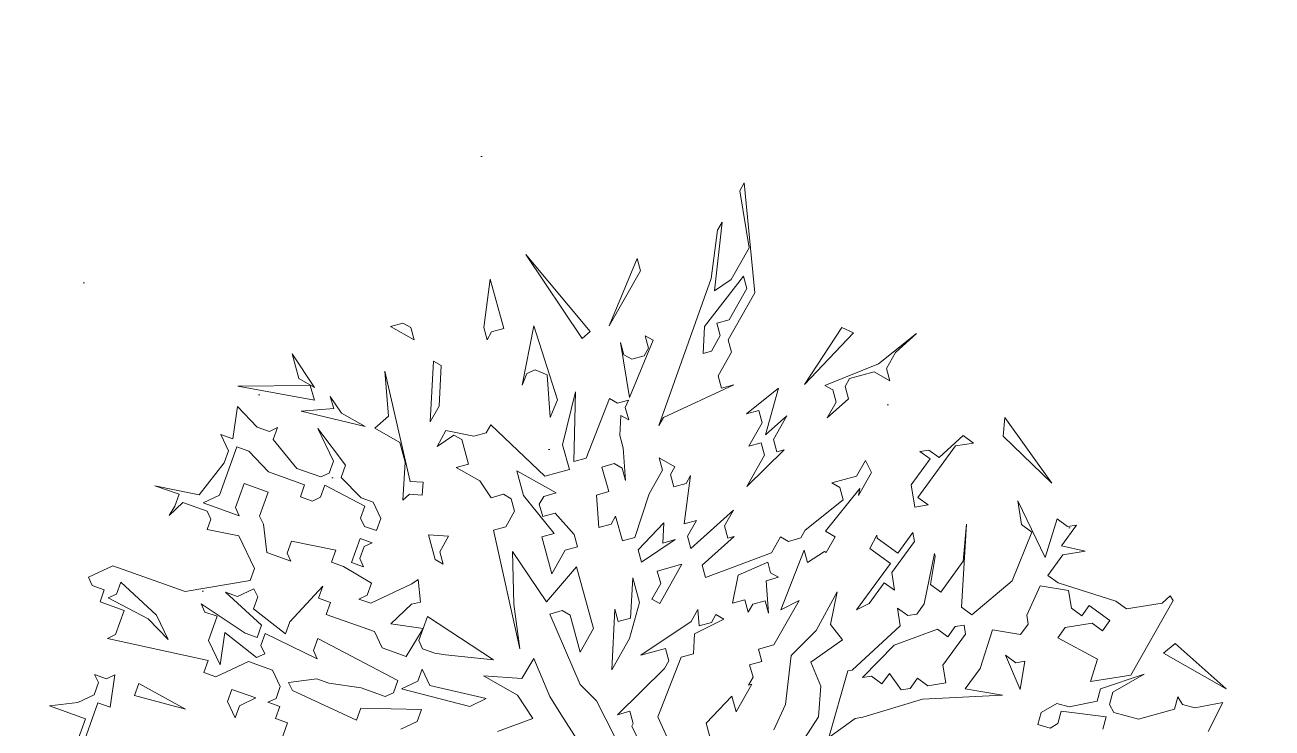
# Model space of a CAD drawing. Header units: millimetres. Extents: x -38151500 to -28914887, y -20564105 to -20349562.
# Drawn here: x -32292582 to -32291441, y -20503934 to -20503291 of the extents above; entities that cross this region are included whole.
import ezdxf

# ---------------------------------------------------------------- set-up
doc = ezdxf.new("R2010")
doc.units = ezdxf.units.MM
doc.header["$MEASUREMENT"] = 0
doc.layers.add('Новый_ГП_озеленение_газон_Ном._пера__74', color=74, linetype='Continuous', lineweight=20)
doc.layers.add('Новый_ГП_озеленение_кустарники_Ном._пера__10', color=75, linetype='Continuous', lineweight=5)
pattern_1 = [(37.5, (5813926.6, -7295.8), (-24.0004694, 734.119856), [0, -579.12, 0, -647.7, 0, -619.125]), (7.5, (5813926.6, -7295.8), (674.284925, 1075.23765), [0, -312.42, 0, -521.97, 0, -200.025]), (327.5, (5813458, -7295.8), (1186.488555, 2.155777), [0, -190.5, 0, -685.8, 0, -895.35]), (317.5, (5813458, -7295.8), (1145.334679, 334.393985), [0, -95.25, 0, -449.58, 0, -514.35])]

msp = doc.modelspace()

# ---------------------------------------------------------------- hatches: boundary and pattern name
at = {"layer": 'Новый_ГП_озеленение_газон_Ном._пера__74', "linetype": 'Continuous', "lineweight": 20}
h = msp.add_hatch(dxfattribs=at)
h.set_pattern_fill('AR_SAND_0003', color=74, style=0, pattern_type=2)
h.set_pattern_definition(pattern_1)
h.paths.add_polyline_path([(-32293694.96, -20504663.52), (-32291903.63, -20505783.03), (-32281275.83, -20488776.26), (-32284827.17, -20486556.57), (-32286924.7, -20489954.85), (-32285213.47, -20491075.66)])
h = msp.add_hatch(dxfattribs=at)
h.set_pattern_fill('AR_SAND_0003', color=74, style=0, pattern_type=2)
h.set_pattern_definition(pattern_1)
h.paths.add_polyline_path([(-32295187.89, -20507055.27), (-32295891.42, -20508182.38), (-32271650.86, -20523609.99), (-32271472.77, -20523318.57), (-32262368.35, -20510904.18), (-32264459.18, -20509597.51, -0.3182453), (-32269283.52, -20512515.76, -0.0136448), (-32271797.63, -20512471.26, 0.258872), (-32276124, -20514421.77, -0.3493763), (-32282189.52, -20515267.92, -0.1724048), (-32287351.04, -20507894.33, -0.0780291), (-32287587.46, -20504732.63, -0.2668386), (-32285174.3, -20501040.41, -0.0041241), (-32283066.91, -20500287.26, 0.3045295), (-32282279.76, -20499281.03, -0.0082483), (-32282381.92, -20498396.73), (-32285061.68, -20496722.07), (-32291058.51, -20506317.62), (-32290179.38, -20506867.03), (-32291662.99, -20509241.3)])

# ---------------------------------------------------------------- linework, layer by layer
at = {"layer": 'Новый_ГП_озеленение_кустарники_Ном._пера__10', "color": 75, "linetype": 'Continuous', "lineweight": 5}
for p, q in [((-32291923.93, -20503435.3), (-32291928, -20503442.5)), ((-32291928, -20503442.5), (-32291919.59, -20503494.79)), ((-32291914.3, -20503535.81), (-32291923.93, -20503435.3)), ((-32291951.24, -20503533.91), (-32291944.31, -20503471.29)), ((-32291944.31, -20503471.29), (-32291948.38, -20503478.49)), ((-32291948.38, -20503478.49), (-32291954.37, -20503522.63)), ((-32291919.59, -20503494.79), (-32291935.89, -20503523.59)), ((-32292065.08, -20503571.22), (-32292123.8, -20503500.81)), ((-32292123.8, -20503500.81), (-32292072.2, -20503577.57)), ((-32292022.08, -20503504.3), (-32292047.49, -20503565.96)), ((-32292018.96, -20503515.58), (-32292022.08, -20503504.3)), ((-32292156.42, -20503523.3), (-32292162.4, -20503567.44)), ((-32292143.93, -20503568.39), (-32292156.42, -20503523.3)), ((-32292047.49, -20503565.96), (-32292018.96, -20503515.58)), ((-32291954.37, -20503522.63), (-32292002.06, -20503657.23)), ((-32291960.35, -20503566.77), (-32291924.62, -20503520.46)), ((-32291924.62, -20503520.46), (-32291921.5, -20503531.74)), ((-32291935.89, -20503523.59), (-32291951.24, -20503533.91)), ((-32291921.5, -20503531.74), (-32291937.8, -20503560.53)), ((-32291938.75, -20503579), (-32291914.3, -20503535.81)), ((-32292236.29, -20503563.63), (-32292247.57, -20503566.75)), ((-32292247.57, -20503566.75), (-32292225.97, -20503578.98)), ((-32292229.09, -20503567.7), (-32292236.29, -20503563.63)), ((-32292225.97, -20503578.98), (-32292229.09, -20503567.7)), ((-32292162.4, -20503567.44), (-32292159.28, -20503578.71)), ((-32292155.2, -20503571.52), (-32292143.93, -20503568.39)), ((-32292127.23, -20503620.43), (-32292116.58, -20503566.07)), ((-32292116.58, -20503566.07), (-32292094.78, -20503633.8)), ((-32291961.62, -20503591.4), (-32291960.35, -20503566.77)), ((-32291937.8, -20503560.53), (-32291949.07, -20503563.65)), ((-32291949.07, -20503563.65), (-32291945.95, -20503574.93)), ((-32291834.58, -20503567.7), (-32291868.75, -20503619.65)), ((-32291824.04, -20503572.39), (-32291834.58, -20503567.7)), ((-32292159.28, -20503578.71), (-32292155.2, -20503571.52)), ((-32292072.2, -20503577.57), (-32292065.08, -20503571.22)), ((-32292029.07, -20503631.67), (-32292007.43, -20503579.15)), ((-32292007.43, -20503579.15), (-32292014.62, -20503575.07)), ((-32292014.62, -20503575.07), (-32292011.5, -20503586.34)), ((-32291945.95, -20503574.93), (-32291954.1, -20503589.32)), ((-32291935.63, -20503590.28), (-32291938.75, -20503579)), ((-32291868.75, -20503619.65), (-32291824.04, -20503572.39)), ((-32291766.33, -20503573.07), (-32291801.11, -20503600.91)), ((-32291785.76, -20503590.59), (-32291766.33, -20503573.07)), ((-32292317.12, -20503622.43), (-32292337.76, -20503591.73)), ((-32292337.76, -20503591.73), (-32292331.52, -20503614.27)), ((-32292034.05, -20503592.59), (-32292037.17, -20503581.31)), ((-32292037.17, -20503581.31), (-32292029.07, -20503631.67)), ((-32292011.5, -20503586.34), (-32292015.58, -20503593.54)), ((-32291954.1, -20503589.32), (-32291961.62, -20503591.4)), ((-32291947.86, -20503611.87), (-32291935.63, -20503590.28)), ((-32291793.91, -20503604.99), (-32291785.76, -20503590.59)), ((-32292208.45, -20503598.4), (-32292211.32, -20503653.82)), ((-32292201.26, -20503602.48), (-32292208.45, -20503598.4)), ((-32292203.16, -20503639.42), (-32292201.26, -20503602.48)), ((-32292026.85, -20503596.67), (-32292034.05, -20503592.59)), ((-32292015.58, -20503593.54), (-32292026.85, -20503596.67)), ((-32291801.11, -20503600.91), (-32291850.28, -20503620.6)), ((-32292331.52, -20503614.27), (-32292317.12, -20503622.43)), ((-32292249.46, -20503648.77), (-32292252.9, -20503607.56)), ((-32292252.9, -20503607.56), (-32292229.53, -20503708.54)), ((-32292122.77, -20503609.61), (-32292127.23, -20503620.43)), ((-32292115.14, -20503606.44), (-32292122.77, -20503609.61)), ((-32292104.32, -20503610.89), (-32292115.14, -20503606.44)), ((-32292101.47, -20503650.03), (-32292104.32, -20503610.89)), ((-32291944.74, -20503623.15), (-32291947.86, -20503611.87)), ((-32291831.81, -20503621.55), (-32291827.73, -20503614.35)), ((-32291827.73, -20503614.35), (-32291805.18, -20503608.11)), ((-32291805.18, -20503608.11), (-32291790.79, -20503616.26)), ((-32291790.79, -20503616.26), (-32291793.91, -20503604.99)), ((-32292321.16, -20503620.51), (-32292387.25, -20503621.41)), ((-32292387.25, -20503621.41), (-32292317.2, -20503633.94)), ((-32292317.2, -20503633.94), (-32292321.16, -20503620.51)), ((-32291997.99, -20503650.03), (-32291933.46, -20503620.02)), ((-32291933.46, -20503620.02), (-32291944.74, -20503623.15)), ((-32291892.57, -20503622.97), (-32291922, -20503646.53)), ((-32291904.48, -20503665.96), (-32291892.57, -20503622.97)), ((-32291850.28, -20503620.6), (-32291843.08, -20503624.68)), ((-32291843.08, -20503624.68), (-32291839.96, -20503635.95)), ((-32291828.68, -20503632.83), (-32291831.81, -20503621.55)), ((-32292292.4, -20503645.93), (-32292302.72, -20503630.58)), ((-32292302.72, -20503630.58), (-32292299.6, -20503641.85)), ((-32292094.78, -20503633.8), (-32292101.47, -20503650.03)), ((-32292078.48, -20503626.53), (-32292090.16, -20503674.89)), ((-32292079.84, -20503690.24), (-32292078.48, -20503626.53)), ((-32292047.23, -20503632.66), (-32292068.57, -20503687.12)), ((-32292040.03, -20503636.73), (-32292047.23, -20503632.66)), ((-32292030.01, -20503633.96), (-32292040.03, -20503636.73)), ((-32292032.84, -20503640.81), (-32292030.01, -20503633.96)), ((-32291848.11, -20503650.35), (-32291828.68, -20503632.83)), ((-32291839.96, -20503635.95), (-32291848.11, -20503650.35)), ((-32292387.63, -20503639.9), (-32292391.93, -20503669.41)), ((-32292369.51, -20503658.77), (-32292387.63, -20503639.9)), ((-32292299.6, -20503641.85), (-32292329.35, -20503644.02)), ((-32292329.35, -20503644.02), (-32292270.81, -20503658.16)), ((-32292270.81, -20503658.16), (-32292292.4, -20503645.93)), ((-32292261.83, -20503659.77), (-32292249.46, -20503648.77)), ((-32292211.32, -20503653.82), (-32292203.16, -20503639.42)), ((-32292037.86, -20503666.48), (-32292036.91, -20503648.01)), ((-32292036.91, -20503648.01), (-32292029.71, -20503652.08)), ((-32292029.71, -20503652.08), (-32292032.84, -20503640.81)), ((-32291922, -20503646.53), (-32291910.73, -20503643.41)), ((-32291910.73, -20503643.41), (-32291907.6, -20503654.68)), ((-32291885.06, -20503648.44), (-32291904.48, -20503665.96)), ((-32291897.28, -20503670.03), (-32291885.06, -20503648.44)), ((-32292358.49, -20503662.7), (-32292369.51, -20503658.77)), ((-32292351.02, -20503659.15), (-32292358.49, -20503662.7)), ((-32292354.94, -20503670.17), (-32292351.02, -20503659.15)), ((-32292288.82, -20503693.72), (-32292314.03, -20503659.9)), ((-32292314.03, -20503659.9), (-32292299.84, -20503689.79)), ((-32292239.15, -20503672.82), (-32292261.83, -20503659.77)), ((-32292155.9, -20503656.68), (-32292159.97, -20503663.88)), ((-32292106.46, -20503703.68), (-32292155.9, -20503656.68)), ((-32292002.06, -20503657.23), (-32291997.99, -20503650.03)), ((-32291907.6, -20503654.68), (-32291919.83, -20503676.28)), ((-32291687.19, -20503666.89), (-32291685.67, -20503649.91)), ((-32291685.67, -20503649.91), (-32291642.71, -20503710.15)), ((-32292391.93, -20503669.41), (-32292402.95, -20503665.49)), ((-32292402.95, -20503665.49), (-32292395.85, -20503680.43)), ((-32292333.28, -20503696.51), (-32292354.94, -20503670.17)), ((-32292196.92, -20503661.97), (-32292205.07, -20503676.37)), ((-32292205.07, -20503676.37), (-32292189.72, -20503666.05)), ((-32292171.25, -20503667), (-32292196.92, -20503661.97)), ((-32292189.72, -20503666.05), (-32292182.52, -20503670.12)), ((-32292182.52, -20503670.12), (-32292176.28, -20503692.67)), ((-32292159.97, -20503663.88), (-32292171.25, -20503667)), ((-32292034.74, -20503677.75), (-32292037.86, -20503666.48)), ((-32291894.16, -20503681.31), (-32291897.28, -20503670.03)), ((-32291745.74, -20503686.6), (-32291723.79, -20503666.4)), ((-32291723.79, -20503666.4), (-32291714.33, -20503673.29)), ((-32291642.71, -20503710.15), (-32291687.19, -20503666.89)), ((-32292404.08, -20503720.97), (-32292388.38, -20503676.89)), ((-32292395.85, -20503680.43), (-32292399.78, -20503691.45)), ((-32292388.38, -20503676.89), (-32292377.36, -20503680.81)), ((-32292377.36, -20503680.81), (-32292359.25, -20503699.68)), ((-32292234.34, -20503690.68), (-32292239.15, -20503672.82)), ((-32292090.16, -20503674.89), (-32292083.92, -20503697.44)), ((-32292032.57, -20503707.5), (-32292034.74, -20503677.75)), ((-32291921.74, -20503713.22), (-32291887.4, -20503679.43)), ((-32291919.83, -20503676.28), (-32291908.56, -20503673.16)), ((-32291908.56, -20503673.16), (-32291905.44, -20503684.43)), ((-32291887.4, -20503679.43), (-32291894.16, -20503681.31)), ((-32291730.68, -20503675.86), (-32291765.12, -20503723.14)), ((-32291763.36, -20503680.99), (-32291755.19, -20503679.71)), ((-32291753.91, -20503687.88), (-32291763.36, -20503680.99)), ((-32291755.19, -20503679.71), (-32291745.74, -20503686.6)), ((-32291714.33, -20503673.29), (-32291730.68, -20503675.86)), ((-32292399.78, -20503691.45), (-32292422.57, -20503720.59)), ((-32292299.84, -20503689.79), (-32292303.77, -20503700.81)), ((-32292292.75, -20503704.74), (-32292288.82, -20503693.72)), ((-32292236.4, -20503725.71), (-32292234.34, -20503690.68)), ((-32292176.28, -20503692.67), (-32292187.55, -20503695.79)), ((-32292068.57, -20503687.12), (-32292079.84, -20503690.24)), ((-32292054.17, -20503695.27), (-32292042.89, -20503692.15)), ((-32292042.89, -20503692.15), (-32292035.7, -20503696.23)), ((-32291987.48, -20503695.01), (-32292001.87, -20503686.86)), ((-32292001.87, -20503686.86), (-32291998.75, -20503698.13)), ((-32291905.44, -20503684.43), (-32291921.74, -20503713.22)), ((-32291813.07, -20503689.2), (-32291821.23, -20503703.59)), ((-32291807.47, -20503700.29), (-32291813.07, -20503689.2)), ((-32291771.13, -20503711.52), (-32291753.91, -20503687.88)), ((-32292359.25, -20503699.68), (-32292326.18, -20503711.46)), ((-32292311.24, -20503704.36), (-32292333.28, -20503696.51)), ((-32292303.77, -20503700.81), (-32292311.24, -20503704.36)), ((-32292274.63, -20503723.61), (-32292292.75, -20503704.74)), ((-32292187.55, -20503695.79), (-32292165.96, -20503708.02)), ((-32292125.89, -20503721.2), (-32292132.13, -20503698.66)), ((-32292132.13, -20503698.66), (-32292096.14, -20503719.04)), ((-32292083.92, -20503697.44), (-32292106.46, -20503703.68)), ((-32292047.92, -20503717.82), (-32292054.17, -20503695.27)), ((-32292035.7, -20503696.23), (-32292032.57, -20503707.5)), ((-32291998.75, -20503698.13), (-32292010.98, -20503719.73)), ((-32291991.55, -20503702.21), (-32291987.48, -20503695.01)), ((-32291988.43, -20503713.48), (-32291991.55, -20503702.21)), ((-32291979.06, -20503747.31), (-32291973.08, -20503703.16)), ((-32291973.08, -20503703.16), (-32291977.16, -20503710.36)), ((-32291821.23, -20503703.59), (-32291843.77, -20503709.84)), ((-32291819.36, -20503721.29), (-32291807.47, -20503700.29)), ((-32292422.57, -20503720.59), (-32292463.11, -20503712.36)), ((-32292463.11, -20503712.36), (-32292441.07, -20503720.21)), ((-32292381.66, -20503710.32), (-32292389.51, -20503732.37)), ((-32292359.62, -20503718.17), (-32292381.66, -20503710.32)), ((-32292326.18, -20503711.46), (-32292330.11, -20503722.48)), ((-32292311.62, -20503722.85), (-32292307.69, -20503711.83)), ((-32292307.69, -20503711.83), (-32292271.08, -20503731.08)), ((-32292229.53, -20503708.54), (-32292217.86, -20503709.22)), ((-32292217.86, -20503709.22), (-32292218.54, -20503720.9)), ((-32292165.96, -20503708.02), (-32292155.64, -20503723.37)), ((-32291977.16, -20503710.36), (-32291988.43, -20503713.48)), ((-32291849.76, -20503753.98), (-32291818.1, -20503714.87)), ((-32291843.77, -20503709.84), (-32291836.58, -20503713.92)), ((-32291836.58, -20503713.92), (-32291833.45, -20503725.19)), ((-32291818.1, -20503714.87), (-32291819.36, -20503721.29)), ((-32291767.92, -20503731.95), (-32291771.13, -20503711.52)), ((-32292450.1, -20503739.76), (-32292437.52, -20503727.69)), ((-32292441.07, -20503720.21), (-32292444.99, -20503731.23)), ((-32292437.52, -20503727.69), (-32292415.48, -20503735.54)), ((-32292419.03, -20503728.06), (-32292404.08, -20503720.97)), ((-32292385.97, -20503739.84), (-32292419.03, -20503728.06)), ((-32292367.47, -20503740.22), (-32292359.62, -20503718.17)), ((-32292330.11, -20503722.48), (-32292319.09, -20503726.4)), ((-32292319.09, -20503726.4), (-32292311.62, -20503722.85)), ((-32292263.61, -20503727.53), (-32292274.63, -20503723.61)), ((-32292256.51, -20503742.48), (-32292263.61, -20503727.53)), ((-32292230.22, -20503720.22), (-32292236.4, -20503725.71)), ((-32292218.54, -20503720.9), (-32292230.22, -20503720.22)), ((-32292155.64, -20503723.37), (-32292144.36, -20503720.25)), ((-32292144.36, -20503720.25), (-32292137.16, -20503724.33)), ((-32292137.16, -20503724.33), (-32292134.04, -20503735.6)), ((-32292098.05, -20503755.98), (-32292125.89, -20503721.2)), ((-32292107.42, -20503722.16), (-32292111.49, -20503729.36)), ((-32292096.14, -20503719.04), (-32292107.42, -20503722.16)), ((-32292059.2, -20503720.94), (-32292047.92, -20503717.82)), ((-32292057.03, -20503750.69), (-32292059.2, -20503720.94)), ((-32292010.98, -20503719.73), (-32292024.16, -20503759.8)), ((-32291833.45, -20503725.19), (-32291868.23, -20503753.03)), ((-32291765.12, -20503723.14), (-32291755.66, -20503730.02)), ((-32291670.26, -20503747.97), (-32291673.68, -20503726.18)), ((-32291673.68, -20503726.18), (-32291648.78, -20503778.09)), ((-32292444.99, -20503731.23), (-32292450.1, -20503739.76)), ((-32292415.48, -20503735.54), (-32292411.93, -20503743.01)), ((-32292389.51, -20503732.37), (-32292385.97, -20503739.84)), ((-32292363.93, -20503747.69), (-32292367.47, -20503740.22)), ((-32292271.08, -20503731.08), (-32292275.01, -20503742.1)), ((-32292134.04, -20503735.6), (-32292142.19, -20503750)), ((-32292111.49, -20503729.36), (-32292108.37, -20503740.63)), ((-32292108.37, -20503740.63), (-32292097.1, -20503737.51)), ((-32292097.1, -20503737.51), (-32292079.58, -20503756.93)), ((-32291933.97, -20503734.82), (-32291972.82, -20503769.85)), ((-32291942.12, -20503749.21), (-32291933.97, -20503734.82)), ((-32291755.66, -20503730.02), (-32291767.92, -20503731.95)), ((-32292411.93, -20503743.01), (-32292415.3, -20503752.45)), ((-32292360.75, -20503773.65), (-32292363.93, -20503747.69)), ((-32292275.01, -20503742.1), (-32292271.46, -20503749.58)), ((-32292271.46, -20503749.58), (-32292260.44, -20503753.5)), ((-32292260.44, -20503753.5), (-32292256.51, -20503742.48)), ((-32292142.19, -20503750), (-32292153.47, -20503753.12)), ((-32292045.76, -20503747.57), (-32292057.03, -20503750.69)), ((-32292041.68, -20503740.37), (-32292045.76, -20503747.57)), ((-32292035.44, -20503762.92), (-32292041.68, -20503740.37)), ((-32292021.04, -20503771.07), (-32291997.54, -20503746.35)), ((-32291997.54, -20503746.35), (-32291998.49, -20503764.82)), ((-32291967.79, -20503744.18), (-32291979.06, -20503747.31)), ((-32291975.94, -20503758.58), (-32291967.79, -20503744.18)), ((-32291939, -20503760.49), (-32291942.12, -20503749.21)), ((-32291720.57, -20503747.5), (-32291725.36, -20503823.62)), ((-32291723.61, -20503781.47), (-32291720.57, -20503747.5)), ((-32291660.8, -20503754.86), (-32291670.26, -20503747.97)), ((-32291648.78, -20503778.09), (-32291637.57, -20503742.83)), ((-32291637.57, -20503742.83), (-32291628.11, -20503749.72)), ((-32291619.94, -20503748.44), (-32291633.72, -20503767.35)), ((-32291628.11, -20503749.72), (-32291619.94, -20503748.44)), ((-32292415.3, -20503752.45), (-32292386.34, -20503758.33)), ((-32292386.34, -20503758.33), (-32292372.15, -20503788.22)), ((-32292338.34, -20503763.01), (-32292342.26, -20503774.03)), ((-32292297.8, -20503771.24), (-32292338.34, -20503763.01)), ((-32292275.38, -20503760.6), (-32292283.23, -20503782.64)), ((-32292264.36, -20503764.52), (-32292275.38, -20503760.6)), ((-32292194.49, -20503758.41), (-32292212.96, -20503757.46)), ((-32292212.96, -20503757.46), (-32292206.72, -20503780)), ((-32292202.64, -20503772.81), (-32292194.49, -20503758.41)), ((-32292153.47, -20503753.12), (-32292129.44, -20503861.78)), ((-32292109.33, -20503759.1), (-32292098.05, -20503755.98)), ((-32292099.96, -20503792.92), (-32292109.33, -20503759.1)), ((-32292079.58, -20503756.93), (-32292076.46, -20503768.21)), ((-32292024.16, -20503759.8), (-32292035.44, -20503762.92)), ((-32291987.22, -20503761.7), (-32292017.92, -20503782.34)), ((-32291998.49, -20503764.82), (-32291987.22, -20503761.7)), ((-32291972.82, -20503769.85), (-32291975.94, -20503758.58)), ((-32291962.5, -20503785.2), (-32291933.36, -20503758.93)), ((-32291933.36, -20503758.93), (-32291939, -20503760.49)), ((-32291890.78, -20503759.27), (-32291898.93, -20503773.67)), ((-32291883.58, -20503763.35), (-32291890.78, -20503759.27)), ((-32291872.31, -20503760.23), (-32291883.58, -20503763.35)), ((-32291868.23, -20503753.03), (-32291872.31, -20503760.23)), ((-32291840.76, -20503759.08), (-32291849.76, -20503753.98)), ((-32291848.91, -20503773.47), (-32291840.76, -20503759.08)), ((-32291809.18, -20503769.8), (-32291802.72, -20503757.62)), ((-32291802.72, -20503757.62), (-32291802.29, -20503760.34)), ((-32291802.29, -20503760.34), (-32291783.38, -20503774.12)), ((-32291783.38, -20503774.12), (-32291769.6, -20503755.21)), ((-32291769.6, -20503755.21), (-32291768.32, -20503763.38)), ((-32291678.9, -20503799.57), (-32291660.8, -20503754.86)), ((-32292338.71, -20503781.5), (-32292360.75, -20503773.65)), ((-32292342.26, -20503774.03), (-32292338.71, -20503781.5)), ((-32292301.73, -20503782.26), (-32292297.8, -20503771.24)), ((-32292275.76, -20503779.09), (-32292271.84, -20503768.07)), ((-32292271.84, -20503768.07), (-32292264.36, -20503764.52)), ((-32292199.52, -20503784.08), (-32292202.64, -20503772.81)), ((-32292134.74, -20503820.76), (-32292135.95, -20503772.54)), ((-32292135.95, -20503772.54), (-32292104.99, -20503818.6)), ((-32292087.73, -20503771.33), (-32292099.96, -20503792.92)), ((-32292076.46, -20503768.21), (-32292087.73, -20503771.33)), ((-32292017.92, -20503782.34), (-32292021.04, -20503771.07)), ((-32291898.93, -20503773.67), (-32291959.38, -20503796.48)), ((-32291890.52, -20503825.96), (-32291869.18, -20503771.5)), ((-32291869.18, -20503771.5), (-32291866.06, -20503782.78)), ((-32291866.06, -20503782.78), (-32291850.71, -20503772.46)), ((-32291850.71, -20503772.46), (-32291848.91, -20503773.47)), ((-32291790.27, -20503783.57), (-32291809.18, -20503769.8)), ((-32291768.32, -20503763.38), (-32291788.98, -20503791.75)), ((-32291759.33, -20503820.58), (-32291749.84, -20503774.43)), ((-32291749.84, -20503774.43), (-32291749.41, -20503777.15)), ((-32291633.72, -20503767.35), (-32291612, -20503772.31)), ((-32291612, -20503772.31), (-32291632.43, -20503775.52)), ((-32292501.6, -20503785.58), (-32292524.02, -20503796.22)), ((-32292435.48, -20503809.13), (-32292501.6, -20503785.58)), ((-32292290.71, -20503786.18), (-32292301.73, -20503782.26)), ((-32292283.23, -20503782.64), (-32292272.21, -20503786.56)), ((-32292272.21, -20503786.56), (-32292275.76, -20503779.09)), ((-32292206.72, -20503780), (-32292199.52, -20503784.08)), ((-32292003.52, -20503790.5), (-32291980.97, -20503784.25)), ((-32291980.97, -20503784.25), (-32292001.35, -20503820.24)), ((-32291959.38, -20503796.48), (-32291962.5, -20503785.2)), ((-32291929.63, -20503794.31), (-32291902.56, -20503782.48)), ((-32291902.56, -20503782.48), (-32291899.88, -20503792.14)), ((-32291821.26, -20503826.13), (-32291790.27, -20503783.57)), ((-32291749.41, -20503777.15), (-32291753.73, -20503802.95)), ((-32291744.27, -20503809.84), (-32291723.61, -20503781.47)), ((-32291632.43, -20503775.52), (-32291646.21, -20503794.43)), ((-32292524.02, -20503796.22), (-32292520.48, -20503803.7)), ((-32292372.15, -20503788.22), (-32292376.08, -20503799.24)), ((-32292265.12, -20503801.51), (-32292290.71, -20503786.18)), ((-32292104.99, -20503818.6), (-32292077.41, -20503786.68)), ((-32292077.41, -20503786.68), (-32292061.8, -20503843.05)), ((-32292027.98, -20503833.68), (-32292026.07, -20503796.74)), ((-32292026.07, -20503796.74), (-32292019.82, -20503819.29)), ((-32292000.4, -20503801.77), (-32292003.52, -20503790.5)), ((-32291934.66, -20503819.98), (-32291929.63, -20503794.31)), ((-32291892.69, -20503796.22), (-32291903.96, -20503799.34)), ((-32291899.88, -20503792.14), (-32291892.69, -20503796.22)), ((-32291788.98, -20503791.75), (-32291786.42, -20503808.09)), ((-32291646.21, -20503794.43), (-32291636.75, -20503801.32)), ((-32292520.48, -20503803.7), (-32292509.46, -20503807.62)), ((-32292509.46, -20503807.62), (-32292513.38, -20503818.64)), ((-32292498.43, -20503811.55), (-32292494.51, -20503800.53)), ((-32292494.51, -20503800.53), (-32292461.83, -20503830.79)), ((-32292376.08, -20503799.24), (-32292435.48, -20503809.13)), ((-32292387.48, -20503813.81), (-32292372.53, -20503806.72)), ((-32292372.53, -20503806.72), (-32292368.98, -20503814.19)), ((-32292339.85, -20503836.98), (-32292309.58, -20503804.3)), ((-32292309.58, -20503804.3), (-32292313.5, -20503815.32)), ((-32292269.04, -20503812.53), (-32292265.12, -20503801.51)), ((-32292228.13, -20503802.26), (-32292265.5, -20503820)), ((-32292222.35, -20503798.3), (-32292228.13, -20503802.26)), ((-32292220.25, -20503818.87), (-32292222.35, -20503798.3)), ((-32292008.55, -20503816.17), (-32292000.4, -20503801.77)), ((-32291903.96, -20503799.34), (-32291901.79, -20503829.09)), ((-32291795.87, -20503801.2), (-32291809.65, -20503820.11)), ((-32291786.42, -20503808.09), (-32291795.87, -20503801.2)), ((-32291753.73, -20503802.95), (-32291744.27, -20503809.84)), ((-32291715.9, -20503830.5), (-32291678.9, -20503799.57)), ((-32291653.1, -20503803.89), (-32291665.59, -20503830.97)), ((-32291627.3, -20503808.21), (-32291653.1, -20503803.89)), ((-32291636.75, -20503801.32), (-32291583.87, -20503818.13)), ((-32291624.73, -20503824.55), (-32291627.3, -20503808.21)), ((-32292513.38, -20503818.64), (-32292491.34, -20503826.49)), ((-32292505.91, -20503815.09), (-32292498.43, -20503811.55)), ((-32292469.3, -20503834.34), (-32292505.91, -20503815.09)), ((-32292365.81, -20503840.15), (-32292398.5, -20503809.89)), ((-32292398.5, -20503809.89), (-32292387.48, -20503813.81)), ((-32292368.98, -20503814.19), (-32292372.91, -20503825.21)), ((-32292313.5, -20503815.32), (-32292302.48, -20503819.25)), ((-32292302.48, -20503819.25), (-32292306.41, -20503830.27)), ((-32292276.52, -20503816.08), (-32292269.04, -20503812.53)), ((-32292265.5, -20503820), (-32292276.52, -20503816.08)), ((-32292228.51, -20503820.76), (-32292220.25, -20503818.87)), ((-32292019.82, -20503819.29), (-32292028.93, -20503852.16)), ((-32292001.35, -20503820.24), (-32292008.55, -20503816.17)), ((-32291923.39, -20503816.86), (-32291934.66, -20503819.98)), ((-32291920.26, -20503828.13), (-32291923.39, -20503816.86)), ((-32291904.91, -20503817.81), (-32291916.19, -20503820.94)), ((-32291901.79, -20503829.09), (-32291904.91, -20503817.81)), ((-32291896.8, -20503858.05), (-32291873.88, -20503817.56)), ((-32291873.88, -20503817.56), (-32291890.52, -20503825.96)), ((-32291858.24, -20503844.8), (-32291838.89, -20503809.52)), ((-32291838.89, -20503809.52), (-32291845.19, -20503839.37)), ((-32291809.65, -20503820.11), (-32291821.26, -20503826.13)), ((-32291583.87, -20503818.13), (-32291574.41, -20503825.02)), ((-32291574.41, -20503825.02), (-32291541.73, -20503819.88)), ((-32291531.42, -20503817.47), (-32291570.45, -20503885.8)), ((-32291541.73, -20503819.88), (-32291534.36, -20503813.1)), ((-32291534.36, -20503813.1), (-32291531.42, -20503817.47)), ((-32292491.34, -20503826.49), (-32292499.19, -20503848.53)), ((-32292461.83, -20503830.79), (-32292451.18, -20503853.21)), ((-32292417.37, -20503828), (-32292420.91, -20503820.53)), ((-32292420.91, -20503820.53), (-32292380.76, -20503847.25)), ((-32292406.35, -20503831.93), (-32292417.37, -20503828)), ((-32292372.91, -20503825.21), (-32292343.77, -20503848)), ((-32292306.41, -20503830.27), (-32292262.33, -20503845.97)), ((-32292247.38, -20503838.87), (-32292228.51, -20503820.76)), ((-32292129.44, -20503861.78), (-32292134.74, -20503820.76)), ((-32292090.59, -20503826.75), (-32292101.87, -20503829.87)), ((-32292101.87, -20503829.87), (-32292074.19, -20503894.23)), ((-32292083.39, -20503830.82), (-32292090.59, -20503826.75)), ((-32292074.03, -20503864.65), (-32292083.39, -20503830.82)), ((-32292045.23, -20503880.95), (-32292042.37, -20503825.53)), ((-32292042.37, -20503825.53), (-32292039.25, -20503836.81)), ((-32291972.56, -20503836.55), (-32291966.44, -20503825.75)), ((-32291966.44, -20503825.75), (-32291965.36, -20503840.62)), ((-32291954.09, -20503837.5), (-32291950.01, -20503830.3)), ((-32291950.01, -20503830.3), (-32291942.81, -20503834.38)), ((-32291916.19, -20503820.94), (-32291920.26, -20503828.13)), ((-32291781.28, -20503840.78), (-32291783.85, -20503824.43)), ((-32291783.85, -20503824.43), (-32291774.39, -20503831.32)), ((-32291774.39, -20503831.32), (-32291766.22, -20503830.04)), ((-32291766.22, -20503830.04), (-32291759.33, -20503820.58)), ((-32291725.36, -20503823.62), (-32291715.9, -20503830.5)), ((-32291665.59, -20503830.97), (-32291664.31, -20503839.14)), ((-32291615.27, -20503831.44), (-32291624.73, -20503824.55)), ((-32291608.39, -20503821.98), (-32291615.27, -20503831.44)), ((-32291589.47, -20503835.76), (-32291608.39, -20503821.98)), ((-32292451.18, -20503853.21), (-32292469.3, -20503834.34)), ((-32292414.2, -20503853.97), (-32292406.35, -20503831.93)), ((-32292369.74, -20503851.17), (-32292365.81, -20503840.15)), ((-32292343.77, -20503848), (-32292339.85, -20503836.98)), ((-32292217.87, -20503843.17), (-32292247.38, -20503838.87)), ((-32292213.94, -20503832.15), (-32292217.87, -20503843.17)), ((-32292153.4, -20503871.73), (-32292213.94, -20503832.15)), ((-32292039.25, -20503836.81), (-32292027.98, -20503833.68)), ((-32292018.61, -20503867.51), (-32291972.56, -20503836.55)), ((-32291942.81, -20503834.38), (-32291969.44, -20503847.82)), ((-32291965.36, -20503840.62), (-32291954.09, -20503837.5)), ((-32291845.19, -20503839.37), (-32291834.2, -20503853.51)), ((-32291825.17, -20503881.17), (-32291781.28, -20503840.78)), ((-32291730.96, -20503841.24), (-32291737.85, -20503850.7)), ((-32291722.79, -20503839.96), (-32291730.96, -20503841.24)), ((-32291721.51, -20503848.13), (-32291722.79, -20503839.96)), ((-32291664.31, -20503839.14), (-32291671.19, -20503848.6)), ((-32291637.22, -20503851.63), (-32291630.33, -20503842.18)), ((-32291630.33, -20503842.18), (-32291605.82, -20503838.33)), ((-32291605.82, -20503838.33), (-32291596.36, -20503845.21)), ((-32291596.36, -20503845.21), (-32291589.47, -20503835.76)), ((-32292499.19, -20503848.53), (-32292506.66, -20503852.08)), ((-32292506.66, -20503852.08), (-32292414.57, -20503872.46)), ((-32292403.55, -20503876.39), (-32292414.2, -20503853.97)), ((-32292399.25, -20503846.87), (-32292403.55, -20503876.39)), ((-32292370.11, -20503869.67), (-32292399.25, -20503846.87)), ((-32292380.76, -20503847.25), (-32292369.74, -20503851.17)), ((-32292362.26, -20503847.63), (-32292366.19, -20503858.65)), ((-32292314.63, -20503870.8), (-32292362.26, -20503847.63)), ((-32292314.26, -20503852.31), (-32292318.18, -20503863.33)), ((-32292241.04, -20503890.8), (-32292314.26, -20503852.31)), ((-32292262.33, -20503845.97), (-32292255.23, -20503860.91)), ((-32292233.19, -20503868.76), (-32292217.87, -20503843.17)), ((-32292217.87, -20503843.17), (-32292221.79, -20503854.19)), ((-32292221.79, -20503854.19), (-32292218.24, -20503861.67)), ((-32292061.8, -20503843.05), (-32292074.03, -20503864.65)), ((-32292028.93, -20503852.16), (-32292045.23, -20503880.95)), ((-32291969.44, -20503847.82), (-32291970.39, -20503866.29)), ((-32291880.97, -20503867.87), (-32291858.24, -20503844.8)), ((-32291834.2, -20503853.51), (-32291863.09, -20503874.04)), ((-32291747.31, -20503843.81), (-32291786.88, -20503858.4)), ((-32291737.85, -20503850.7), (-32291747.31, -20503843.81)), ((-32291742.17, -20503876.5), (-32291721.51, -20503848.13)), ((-32291696.99, -20503844.28), (-32291708.2, -20503879.54)), ((-32291671.19, -20503848.6), (-32291696.99, -20503844.28)), ((-32291600.68, -20503871.01), (-32291637.22, -20503851.63)), ((-32292366.19, -20503858.65), (-32292362.64, -20503866.12)), ((-32292318.18, -20503863.33), (-32292314.63, -20503870.8)), ((-32292255.23, -20503860.91), (-32292233.19, -20503868.76)), ((-32292218.24, -20503861.67), (-32292207.22, -20503865.59)), ((-32292207.22, -20503865.59), (-32292197.39, -20503867.03)), ((-32291996.06, -20503861.26), (-32292018.61, -20503867.51)), ((-32291992.94, -20503872.54), (-32291996.06, -20503861.26)), ((-32291910.9, -20503861.96), (-32291896.8, -20503858.05)), ((-32291907.77, -20503873.23), (-32291910.9, -20503861.96)), ((-32291786.88, -20503858.4), (-32291815.72, -20503888.06)), ((-32291540.53, -20503865.53), (-32291529.6, -20503856.78)), ((-32291483.06, -20503898.31), (-32291540.53, -20503865.53)), ((-32291529.6, -20503856.78), (-32291483.06, -20503898.31)), ((-32292414.57, -20503872.46), (-32292418.5, -20503883.48)), ((-32292407.48, -20503887.41), (-32292377.59, -20503873.22)), ((-32292377.59, -20503873.22), (-32292355.55, -20503881.07)), ((-32292362.64, -20503866.12), (-32292370.11, -20503869.67)), ((-32292197.39, -20503867.03), (-32292153.4, -20503871.73)), ((-32292127.49, -20503888.81), (-32292116.37, -20503870.57)), ((-32292116.37, -20503870.57), (-32292101.88, -20503905.37)), ((-32291981.66, -20503869.42), (-32292003, -20503923.88)), ((-32291997.01, -20503879.74), (-32291992.94, -20503872.54)), ((-32291970.39, -20503866.29), (-32291981.66, -20503869.42)), ((-32291919.05, -20503876.35), (-32291907.77, -20503873.23)), ((-32291915.93, -20503887.63), (-32291919.05, -20503876.35)), ((-32291886.18, -20503912.58), (-32291880.97, -20503867.87)), ((-32291863.09, -20503874.04), (-32291854.03, -20503895.8)), ((-32291739.6, -20503892.84), (-32291742.17, -20503876.5)), ((-32291684.97, -20503867.51), (-32291675.51, -20503874.4)), ((-32291671.66, -20503898.91), (-32291684.97, -20503867.51)), ((-32291675.51, -20503874.4), (-32291667.34, -20503873.12)), ((-32291667.34, -20503873.12), (-32291671.66, -20503898.91)), ((-32291607.22, -20503891.58), (-32291600.68, -20503871.01)), ((-32292507.42, -20503889.07), (-32292518.44, -20503885.14)), ((-32292518.44, -20503885.14), (-32292514.89, -20503892.62)), ((-32292499.94, -20503885.52), (-32292507.42, -20503889.07)), ((-32292504.25, -20503915.03), (-32292499.94, -20503885.52)), ((-32292418.5, -20503883.48), (-32292407.48, -20503887.41)), ((-32292355.55, -20503881.07), (-32292348.45, -20503896.01)), ((-32292218.62, -20503880.16), (-32292222.55, -20503891.18)), ((-32292211.53, -20503895.11), (-32292218.62, -20503880.16)), ((-32292131.36, -20503904.03), (-32292162.54, -20503886.38)), ((-32292162.54, -20503886.38), (-32292127.49, -20503888.81)), ((-32292039.94, -20503921.97), (-32291997.01, -20503879.74)), ((-32291920, -20503894.82), (-32291915.93, -20503887.63)), ((-32291846.46, -20503942.96), (-32291829.26, -20503881.81)), ((-32291829.26, -20503881.81), (-32291825.17, -20503881.17)), ((-32291815.72, -20503888.06), (-32291807.55, -20503886.77)), ((-32291807.55, -20503886.77), (-32291798.09, -20503893.66)), ((-32291798.09, -20503893.66), (-32291791.2, -20503884.2)), ((-32291791.2, -20503884.2), (-32291780.46, -20503899.26)), ((-32291772.29, -20503897.98), (-32291765.4, -20503888.52)), ((-32291765.4, -20503888.52), (-32291755.95, -20503895.41)), ((-32291708.2, -20503879.54), (-32291721.98, -20503898.45)), ((-32291570.45, -20503885.8), (-32291607.22, -20503891.58)), ((-32291598.02, -20503898.31), (-32291557.99, -20503885.01)), ((-32291557.99, -20503885.01), (-32291586.74, -20503901.4)), ((-32292514.89, -20503892.62), (-32292518.81, -20503903.64)), ((-32292477.9, -20503893.37), (-32292481.83, -20503904.39)), ((-32292435.05, -20503916.91), (-32292477.9, -20503893.37)), ((-32292392.91, -20503898.8), (-32292396.83, -20503909.82)), ((-32292370.87, -20503906.65), (-32292392.91, -20503898.8)), ((-32292348.45, -20503896.01), (-32292352.38, -20503907.03)), ((-32292340.98, -20503892.46), (-32292315.01, -20503889.29)), ((-32292337.43, -20503899.94), (-32292340.98, -20503892.46)), ((-32292278.78, -20503927.03), (-32292337.43, -20503899.94)), ((-32292315.01, -20503889.29), (-32292303.99, -20503893.22)), ((-32292303.99, -20503893.22), (-32292274.48, -20503897.52)), ((-32292274.48, -20503897.52), (-32292252.44, -20503905.37)), ((-32292244.96, -20503901.82), (-32292241.04, -20503890.8)), ((-32292222.55, -20503891.18), (-32292237.49, -20503898.28)), ((-32292237.49, -20503898.28), (-32292174.92, -20503914.35)), ((-32292159.97, -20503907.26), (-32292211.53, -20503895.11)), ((-32292074.19, -20503894.23), (-32292059.16, -20503909.28)), ((-32291931.45, -20503919.24), (-32291917.18, -20503894.04)), ((-32291917.18, -20503894.04), (-32291920, -20503894.82)), ((-32291854.03, -20503895.8), (-32291855.98, -20503923.83)), ((-32291780.46, -20503899.26), (-32291772.29, -20503897.98)), ((-32291755.95, -20503895.41), (-32291739.6, -20503892.84)), ((-32291721.98, -20503898.45), (-32291687.58, -20503904.21)), ((-32291601.11, -20503909.59), (-32291598.02, -20503898.31)), ((-32292533.76, -20503910.73), (-32292559.73, -20503913.9)), ((-32292518.81, -20503903.64), (-32292533.76, -20503910.73)), ((-32292530.97, -20503955.19), (-32292515.27, -20503911.11)), ((-32292515.27, -20503911.11), (-32292504.25, -20503915.03)), ((-32292481.83, -20503904.39), (-32292435.05, -20503916.91)), ((-32292396.83, -20503909.82), (-32292389.74, -20503924.77)), ((-32292385.81, -20503913.75), (-32292370.87, -20503906.65)), ((-32292352.38, -20503907.03), (-32292359.85, -20503910.58)), ((-32292359.85, -20503910.58), (-32292348.83, -20503914.5)), ((-32292252.44, -20503905.37), (-32292244.96, -20503901.82)), ((-32292174.92, -20503914.35), (-32292159.97, -20503907.26)), ((-32292117.36, -20503925.43), (-32292131.36, -20503904.03)), ((-32292101.88, -20503905.37), (-32292091.74, -20503921.57)), ((-32292059.16, -20503909.28), (-32292017.04, -20503991.54)), ((-32291958.86, -20503929.86), (-32291935.35, -20503905.15)), ((-32291935.35, -20503905.15), (-32291931.45, -20503919.24)), ((-32291760.9, -20503907.85), (-32291815.6, -20503924.32)), ((-32291687.58, -20503904.21), (-32291760.9, -20503907.85)), ((-32291626.76, -20503914.7), (-32291601.11, -20503909.59)), ((-32291586.74, -20503901.4), (-32291589.82, -20503912.68)), ((-32291530.32, -20503916.84), (-32291527.23, -20503905.55)), ((-32291527.23, -20503905.55), (-32291523.13, -20503912.74)), ((-32291511.85, -20503915.83), (-32291486.19, -20503910.72)), ((-32291486.19, -20503910.72), (-32291499.55, -20503937.38)), ((-32292559.73, -20503913.9), (-32292526.66, -20503925.68)), ((-32292389.74, -20503924.77), (-32292385.81, -20503913.75)), ((-32292348.83, -20503914.5), (-32292352.75, -20503925.53)), ((-32292274.86, -20503916.01), (-32292278.78, -20503927.03)), ((-32292219.38, -20503917.15), (-32292274.86, -20503916.01)), ((-32292223.3, -20503928.17), (-32292219.38, -20503917.15)), ((-32292091.74, -20503921.57), (-32292077.12, -20503944.41)), ((-32292028.67, -20503918.85), (-32292039.94, -20503921.97)), ((-32292025.55, -20503930.12), (-32292028.67, -20503918.85)), ((-32291896.95, -20503935.78), (-32291886.18, -20503912.58)), ((-32291655.51, -20503931.09), (-32291652.42, -20503919.81)), ((-32291652.42, -20503919.81), (-32291638.05, -20503911.61)), ((-32291638.05, -20503911.61), (-32291626.76, -20503914.7)), ((-32291633.95, -20503918.8), (-32291637.04, -20503930.08)), ((-32291592.91, -20503923.97), (-32291633.95, -20503918.8)), ((-32291589.82, -20503912.68), (-32291585.73, -20503919.87)), ((-32291585.73, -20503919.87), (-32291563.16, -20503926.04)), ((-32291563.16, -20503926.04), (-32291530.32, -20503916.84)), ((-32291523.13, -20503912.74), (-32291511.85, -20503915.83)), ((-32292526.66, -20503925.68), (-32292538.44, -20503958.74)), ((-32292341.73, -20503929.45), (-32292353.51, -20503962.51)), ((-32292352.75, -20503925.53), (-32292341.73, -20503929.45)), ((-32292238.25, -20503935.26), (-32292223.3, -20503928.17)), ((-32292149.87, -20503937.26), (-32292117.36, -20503925.43)), ((-32292026.91, -20503932.52), (-32292025.55, -20503930.12)), ((-32292014.73, -20503957.71), (-32292026.91, -20503932.52)), ((-32292003, -20503923.88), (-32291983.35, -20503967.31)), ((-32291952.61, -20503952.41), (-32291958.86, -20503929.86)), ((-32291855.98, -20503923.83), (-32291869.4, -20503944.73)), ((-32291822.41, -20503925.39), (-32291846.46, -20503942.96)), ((-32291815.6, -20503924.32), (-32291822.41, -20503925.39)), ((-32291644.22, -20503934.18), (-32291655.51, -20503931.09)), ((-32291637.04, -20503930.08), (-32291644.22, -20503934.18)), ((-32291596, -20503935.25), (-32291592.91, -20503923.97))]:
    msp.add_line(p, q, dxfattribs=at)

doc.saveas('drawing.dxf')
